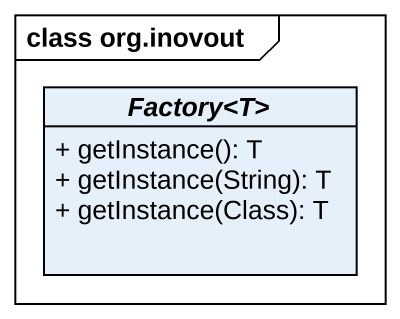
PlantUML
@startuml
mainframe class org.inovout
hide circle
hide empty members
skinparam classAttributeIconSize 0
abstract class "Factory<T>" as Factory_T {
  + getInstance(): T
  + getInstance(String): T
  + getInstance(Class): T
}
@enduml
